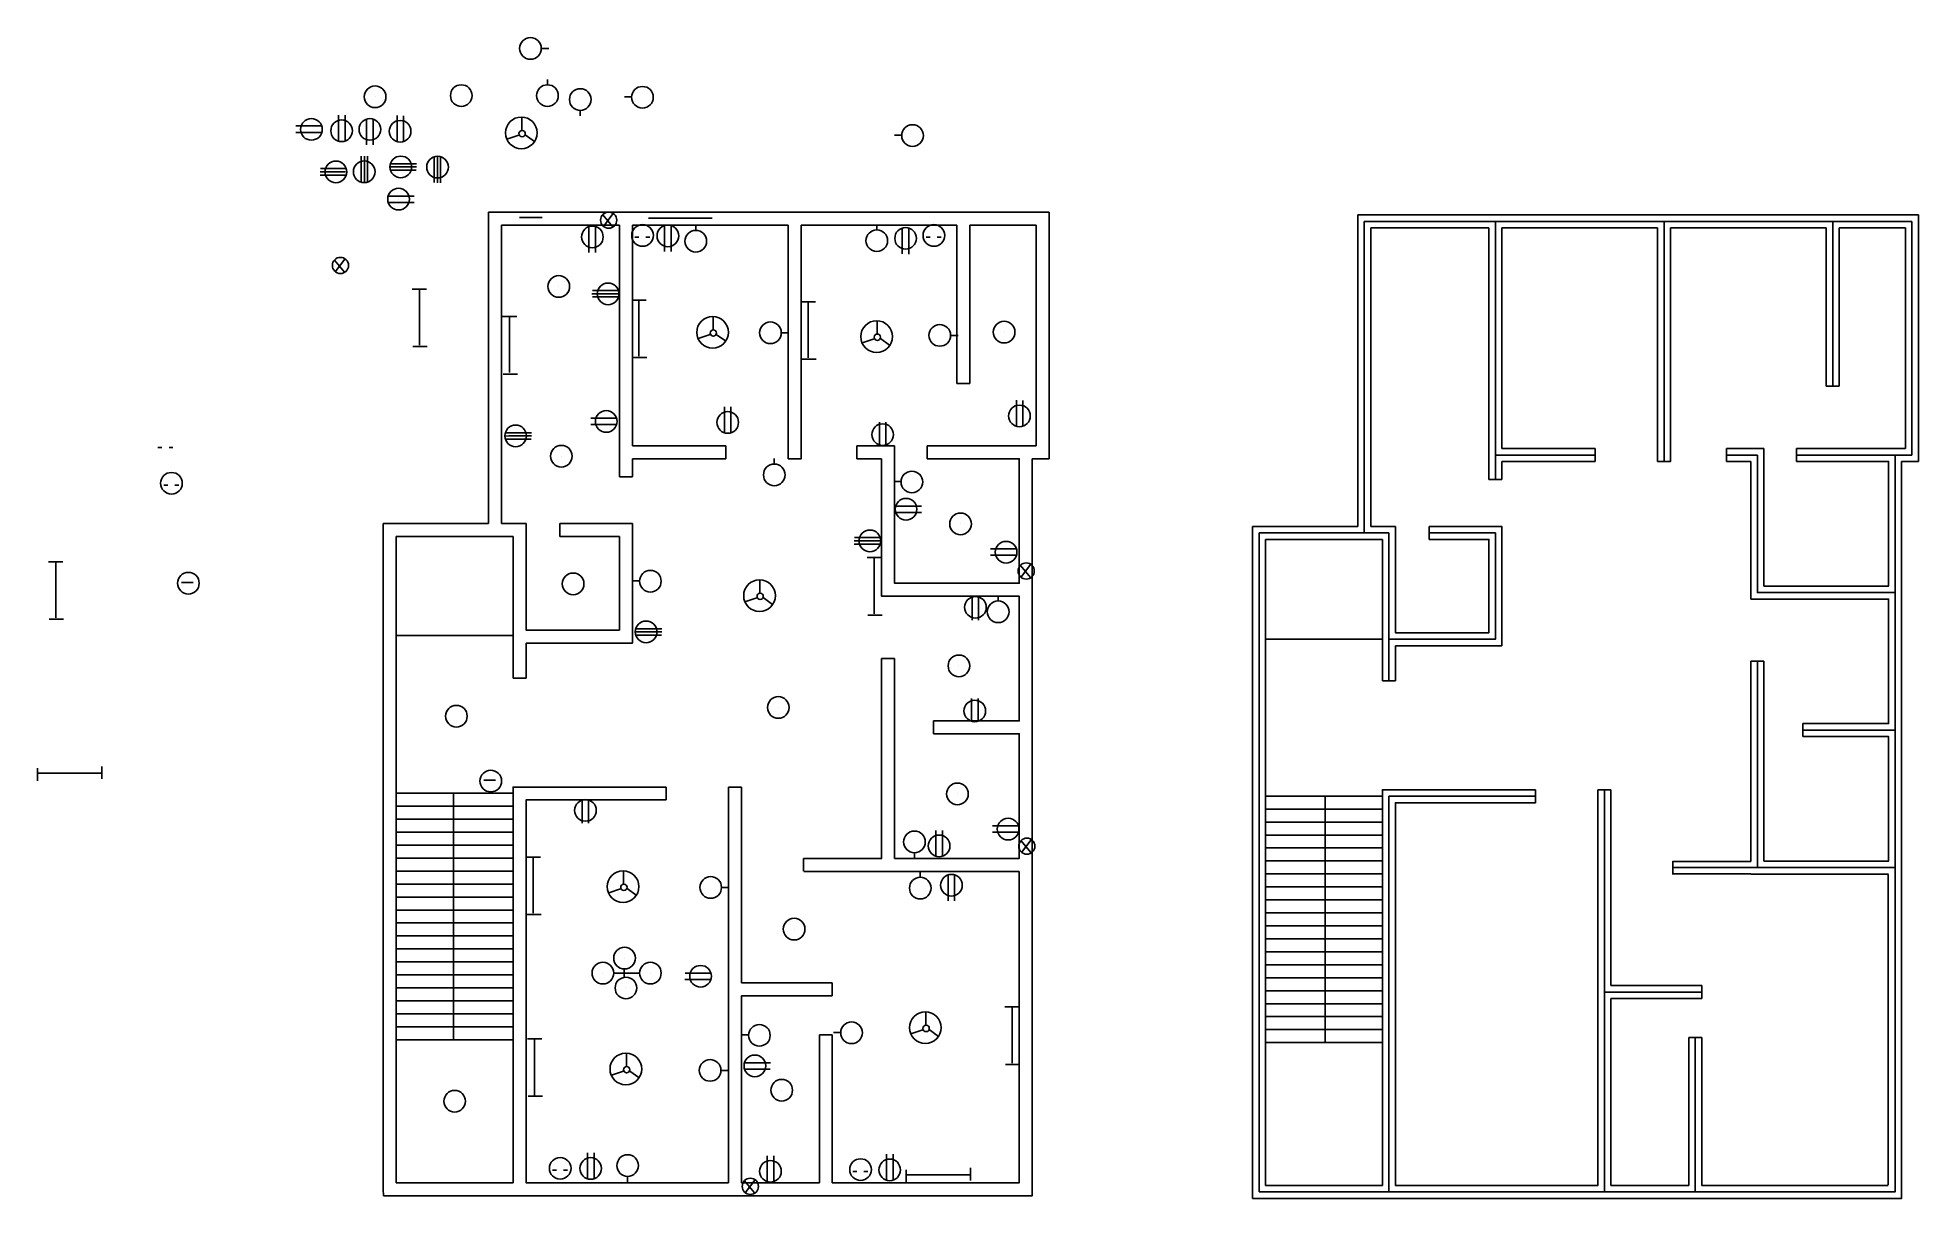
# Model space of a CAD drawing. Header units: inches. Extents: x -1415 to 34, y -732 to 162.
import ezdxf

# ---------------------------------------------------------------- set-up
doc = ezdxf.new("R2010")
doc.units = ezdxf.units.IN
doc.header["$MEASUREMENT"] = 0
doc.layers.get('0').update_dxf_attribs({"true_color": 0xe7f0ff})

msp = doc.modelspace()

# ---------------------------------------------------------------- linework, layer by layer
for p, q in [((-1026.6, 154.1), (-1020.8, 154.1)), ((-1154.7, 116.8), (-1154.7, 116.8)), ((-1154.7, 116.8), (-1154.7, 116.8)), ((-1021.9, 126), (-1021.9, 130.2)), ((-962.6, 116.8), (-956.8, 116.8)), ((-1182.9, 100.4), (-1182.9, 102.7)), ((-1177.9, 100.4), (-1177.9, 102.6)), ((-1137.8, 100), (-1137.8, 102.3)), ((-1132.8, 100), (-1132.8, 102.2)), ((-996.6, 106.3), (-996.6, 102.2)), ((-1213.6, 89.3), (-1215.9, 89.3)), ((-1213.6, 94.3), (-1215.8, 94.3)), ((-1196.2, 94.3), (-1213.6, 94.3)), ((-1196.2, 94.3), (-1213.6, 94.3)), ((-1196.2, 89.3), (-1213.6, 89.3)), ((-1182.9, 83), (-1182.9, 100.4)), ((-1177.9, 83), (-1177.9, 100.4)), ((-1177.9, 83), (-1177.9, 100.4)), ((-1161.3, 99.3), (-1161.3, 81.9)), ((-1161.3, 99.3), (-1161.3, 81.9)), ((-1156.3, 99.3), (-1156.3, 81.9)), ((-1137.8, 82.6), (-1137.8, 100)), ((-1132.8, 82.6), (-1132.8, 100)), ((-1132.8, 82.6), (-1132.8, 100)), ((-1053.1, 84.1), (-1043.9, 87.3)), ((-1041.6, 91), (-1041.6, 100.4)), ((-1039, 87.4), (-1032, 82.3)), ((-754.5, 87.2), (-748.7, 87.2)), ((-1161.3, 81.9), (-1161.3, 79.7)), ((-1156.3, 81.9), (-1156.3, 79.7)), ((-1179.6, 58.9), (-1197, 58.9)), ((-1194.7, 61.5), (-1196.9, 61.5)), ((-1177.3, 61.5), (-1194.7, 61.5)), ((-1177.3, 61.5), (-1194.7, 61.5)), ((-1184.9, 58.9), (-1184.9, 58.9)), ((-1177.4, 58.9), (-1179.6, 58.9)), ((-1165.5, 68.8), (-1165.5, 71)), ((-1165.5, 51.4), (-1165.5, 68.8)), ((-1163.1, 59), (-1163.1, 59)), ((-1163, 53.7), (-1163, 71.1)), ((-1160.5, 68.8), (-1160.5, 71)), ((-1160.5, 51.4), (-1160.5, 68.8)), ((-1160.5, 51.4), (-1160.5, 68.8)), ((-1143.3, 62.7), (-1139.9, 62.7)), ((-1142.6, 65.2), (-1125.1, 65.2)), ((-1142.6, 60.2), (-1125.1, 60.2)), ((-1142.6, 60.2), (-1125.1, 60.2)), ((-1140.2, 62.7), (-1122.8, 62.7)), ((-1134.9, 62.7), (-1134.9, 62.7)), ((-1125.1, 65.2), (-1122.9, 65.2)), ((-1125.1, 60.2), (-1123, 60.2)), ((-1109.2, 70.3), (-1109.2, 52.8)), ((-1109.2, 70.3), (-1109.2, 52.8)), ((-1106.7, 71), (-1106.7, 67.6)), ((-1106.7, 67.9), (-1106.7, 50.5)), ((-1106.6, 62.6), (-1106.6, 62.6)), ((-1104.2, 70.3), (-1104.2, 52.8)), ((-1194.7, 56.5), (-1197, 56.5)), ((-1177.3, 56.5), (-1194.7, 56.5)), ((-1163, 51.4), (-1163, 53.7)), ((-1109.2, 52.8), (-1109.2, 50.7)), ((-1104.2, 52.8), (-1104.2, 50.6)), ((-1144.3, 40.3), (-1126.9, 40.3)), ((-1144.3, 35.3), (-1126.9, 35.3)), ((-1144.3, 35.3), (-1126.9, 35.3)), ((-1136.6, 37.9), (-1136.6, 37.9)), ((-1126.9, 40.3), (-1124.6, 40.3)), ((-1126.9, 35.3), (-1124.7, 35.3)), ((-1043.4, 27.8), (-1067.4, 27.8)), ((-1067.4, 27.8), (-1067.4, -212.2)), ((-1043.4, 17.8), (-1057.4, 17.8)), ((-1057.4, 17.8), (-1057.4, -212.2)), ((-961.4, 27.8), (-1043.4, 27.8)), ((-1043.4, 23.7), (-1026, 23.7)), ((-966.4, 17.8), (-1043.4, 17.8)), ((-989.9, 16.4), (-989.9, -1)), ((-989.9, 16.4), (-989.9, -1)), ((-984.9, 16.4), (-984.9, -1)), ((-979.2, 25.9), (-971.5, 16.6)), ((-978.8, 16.7), (-971.4, 26.6)), ((-966.4, 17.8), (-966.4, -176.2)), ((-831.4, 27.8), (-961.4, 27.8)), ((-836.4, 17.8), (-956.4, 17.8)), ((-956.4, 17.8), (-956.4, -152.2)), ((-944, 23.3), (-895.1, 23.3)), ((-931.7, 17.2), (-931.7, -0.2)), ((-931.7, 17.2), (-931.7, -0.2)), ((-926.7, 17.2), (-926.7, -0.2)), ((-907.6, 13.8), (-907.6, 18)), ((-836.4, 17.8), (-836.4, -157.2)), ((-701.4, 27.8), (-831.4, 27.8)), ((-706.4, 17.8), (-826.4, 17.8)), ((-826.4, 17.8), (-826.4, -157.2)), ((-826.4, 17.8), (-777.4, 17.8)), ((-768.1, 14.2), (-768.1, 18.4)), ((-764.7, 27.8), (-715.7, 27.8)), ((-764.7, 17.8), (-715.7, 17.8)), ((-764.7, 17.8), (-715.7, 17.8)), ((-754.3, 27.8), (-734.1, 27.8)), ((-754.3, 17.8), (-706.4, 17.8)), ((-754.3, 17.8), (-706.4, 17.8)), ((-748.5, 15.3), (-748.5, -2.1)), ((-748.5, 15.3), (-748.5, -2.1)), ((-743.5, 15.3), (-743.5, -2.1)), ((-706.4, 17.8), (-706.4, -104.2)), ((-635.4, 27.8), (-701.4, 27.8)), ((-645.4, 17.8), (-696.4, 17.8)), ((-696.4, 17.8), (-696.4, -104.2)), ((-645.4, 17.8), (-645.4, -152.2)), ((-635.4, 27.8), (-635.4, -157.2)), ((-373.5, 25.7), (-397.5, 25.7)), ((-397.5, 25.7), (-397.5, -214.3)), ((-373.5, 20.7), (-392.5, 20.7)), ((-392.5, 20.7), (-392.5, -219.3)), ((-373.5, 15.7), (-387.5, 15.7)), ((-387.5, 15.7), (-387.5, -214.3)), ((-291.5, 25.7), (-373.5, 25.7)), ((-291.5, 20.7), (-373.5, 20.7)), ((-296.5, 15.7), (-373.5, 15.7)), ((-296.5, 15.7), (-296.5, -178.3)), ((-161.5, 25.7), (-291.5, 25.7)), ((-291.5, 20.7), (-291.5, -178.3)), ((-161.5, 20.7), (-291.5, 20.7)), ((-166.5, 15.7), (-286.5, 15.7)), ((-286.5, 15.7), (-286.5, -154.3)), ((-166.5, 15.7), (-166.5, -159.3)), ((-31.5, 25.7), (-161.5, 25.7)), ((-161.5, 20.7), (-161.5, -159.3)), ((-31.5, 20.7), (-161.5, 20.7)), ((-36.5, 15.7), (-156.5, 15.7)), ((-156.5, 15.7), (-156.5, -159.3)), ((-36.5, 15.7), (-36.5, -106.3)), ((34.5, 25.7), (-31.5, 25.7)), ((-31.5, 20.7), (-31.5, -106.3)), ((29.5, 20.7), (-31.5, 20.7)), ((24.5, 15.7), (-26.5, 15.7)), ((-26.5, 15.7), (-26.5, -106.3)), ((24.5, 15.7), (24.5, -154.3)), ((29.5, 20.7), (29.5, -159.3)), ((34.5, 25.7), (34.5, -159.3)), ((-954.5, 8.5), (-951.5, 8.5)), ((-946, 8.5), (-943, 8.5)), ((-730, 8.5), (-727, 8.5)), ((-721.5, 8.5), (-718.5, 8.5)), ((-1185.9, -9), (-1178.2, -18.3)), ((-1185.5, -18.2), (-1178, -8.3)), ((-989.9, -1), (-989.9, -3.1)), ((-984.9, -1), (-984.9, -3.2)), ((-931.7, -0.2), (-931.7, -2.4)), ((-926.7, -0.2), (-926.7, -2.5)), ((-748.5, -2.1), (-748.5, -4.3)), ((-743.5, -2.1), (-743.5, -4.4)), ((-1008.5, -25.4), (-1008.5, -25.4)), ((-1008.5, -25.4), (-1008.5, -25.4)), ((-1126.1, -31.4), (-1115, -31.4)), ((-1120.6, -31.4), (-1120.6, -74.7)), ((-1013.2, -29.4), (-1013.2, -29.4)), ((-1013.2, -29.4), (-1013.2, -29.4)), ((-975.2, -35.1), (-987.6, -35.1)), ((-987.6, -35.1), (-975.2, -35.1)), ((-984.9, -37.5), (-987.2, -37.5)), ((-984.9, -32.5), (-987.1, -32.5)), ((-967.5, -32.5), (-984.9, -32.5)), ((-967.5, -32.5), (-984.9, -32.5)), ((-967.5, -37.5), (-984.9, -37.5)), ((-966.4, -35.1), (-975.2, -35.1)), ((-956.9, -39.9), (-945.8, -39.9)), ((-951.4, -39.9), (-951.4, -83.2)), ((-826.5, -41.2), (-815.4, -41.2)), ((-820.9, -41.2), (-820.9, -84.5)), ((-1056.6, -52.6), (-1045.5, -52.6)), ((-1051.1, -52.6), (-1051.1, -95.8)), ((-894.3, -62.7), (-894.3, -53.3)), ((-767.9, -65.9), (-767.9, -56.5)), ((-905.8, -69.6), (-896.6, -66.5)), ((-891.8, -66.3), (-884.7, -71.4)), ((-841.8, -65.1), (-836, -65.1)), ((-779.4, -72.8), (-770.2, -69.7)), ((-765.3, -69.5), (-758.3, -74.6)), ((-711.3, -67.1), (-705.5, -67.1)), ((-670, -64.6), (-670, -64.6)), ((-670, -64.6), (-670, -64.6)), ((-1125.6, -75.7), (-1114.5, -75.7)), ((-956.4, -84.2), (-945.3, -84.2)), ((-826, -85.5), (-814.9, -85.5)), ((-1056.1, -96.9), (-1045, -96.9)), ((-885.5, -124.4), (-885.5, -122.1)), ((-885.5, -141.8), (-885.5, -124.4)), ((-880.5, -124.4), (-880.5, -122.2)), ((-880.5, -141.8), (-880.5, -124.4)), ((-880.5, -141.8), (-880.5, -124.4)), ((-660.6, -119.4), (-660.6, -117.1)), ((-660.6, -136.8), (-660.6, -119.4)), ((-655.6, -119.4), (-655.6, -117.2)), ((-655.6, -136.8), (-655.6, -119.4)), ((-655.6, -136.8), (-655.6, -119.4)), ((-1054.7, -144.7), (-1051.3, -144.6)), ((-1054, -142.2), (-1036.6, -142.2)), ((-1051.7, -144.6), (-1034.2, -144.6)), ((-1046.4, -144.6), (-1046.4, -144.6)), ((-1036.6, -142.2), (-1034.3, -142.2)), ((-986.4, -135.8), (-988.6, -135.8)), ((-986.4, -130.8), (-988.5, -130.8)), ((-969, -130.8), (-986.4, -130.8)), ((-969, -130.8), (-986.4, -130.8)), ((-969, -135.8), (-986.4, -135.8)), ((-766.1, -151.3), (-766.1, -133.9)), ((-761.1, -151.3), (-761.1, -133.9)), ((-761.1, -151.3), (-761.1, -133.9)), ((-1322, -153.5), (-1319, -153.5)), ((-1313.5, -153.5), (-1310.5, -153.5)), ((-1054, -147.2), (-1036.6, -147.2)), ((-1054, -147.2), (-1036.6, -147.2)), ((-1036.6, -147.2), (-1034.4, -147.2)), ((-884.4, -152.2), (-956.4, -152.2)), ((-764.4, -152.2), (-783.4, -152.2)), ((-783.4, -157.2), (-783.4, -162.2)), ((-764.4, -152.2), (-754.4, -152.2)), ((-754.4, -162.2), (-754.4, -152.2)), ((-729.4, -157.2), (-729.4, -152.2)), ((-729.4, -152.2), (-706.4, -152.2)), ((-706.4, -152.2), (-648.4, -152.2)), ((-645.4, -152.2), (-653.4, -152.2)), ((-635.4, -157.2), (-635.4, -162.2)), ((-286.5, -159.3), (-291.5, -159.3)), ((-214.5, -154.3), (-286.5, -154.3)), ((-214.5, -159.3), (-286.5, -159.3)), ((-161.5, -159.3), (-161.5, -164.3)), ((-94.5, -154.3), (-113.5, -154.3)), ((-89.5, -159.3), (-113.5, -159.3)), ((-113.5, -159.3), (-113.5, -164.3)), ((-94.5, -154.3), (-84.5, -154.3)), ((-89.5, -164.3), (-89.5, -159.3)), ((-84.5, -164.3), (-84.5, -154.3)), ((-59.5, -159.3), (-59.5, -154.3)), ((-59.5, -154.3), (-36.5, -154.3)), ((-59.5, -159.3), (21.5, -159.3)), ((-36.5, -154.3), (21.5, -154.3)), ((24.5, -154.3), (16.5, -154.3)), ((16.5, -265.3), (16.5, -159.3)), ((21.5, -159.3), (29.5, -159.3)), ((34.5, -159.3), (34.5, -164.3)), ((-1011.2, -160.2), (-1011.2, -160.2)), ((-1011.2, -160.2), (-1011.2, -160.2)), ((-884.4, -162.2), (-956.4, -162.2)), ((-956.4, -162.2), (-956.4, -176.2)), ((-847.1, -166.3), (-847.1, -162.1)), ((-826.4, -162.2), (-836.4, -162.2)), ((-764.4, -162.2), (-783.4, -162.2)), ((-729.4, -162.2), (-658.4, -162.2)), ((-635.4, -162.2), (-648.4, -162.2)), ((-214.5, -164.3), (-286.5, -164.3)), ((-286.5, -164.3), (-286.5, -178.3)), ((-156.5, -164.3), (-166.5, -164.3)), ((-94.5, -164.3), (-113.5, -164.3)), ((-59.5, -164.3), (11.5, -164.3)), ((34.5, -164.3), (21.5, -164.3)), ((-1317.5, -182.5), (-1314.5, -182.5)), ((-1309, -182.5), (-1306, -182.5)), ((-755, -179.8), (-749.2, -179.8)), ((-753.3, -198.7), (-735.9, -198.7)), ((-745.6, -201.1), (-745.6, -201.1)), ((-735.9, -198.7), (-733.6, -198.7)), ((-1148.4, -217.2), (-1148.4, -212.2)), ((-1148.4, -212.2), (-1143.4, -212.2)), ((-1148.4, -217.2), (-1148.4, -299.2)), ((-1067.4, -212.2), (-1143.4, -212.2)), ((-1057.4, -212.2), (-1043.4, -212.2)), ((-1038.4, -212.2), (-1043.4, -212.2)), ((-1038.4, -217.2), (-1038.4, -212.2)), ((-1038.4, -294.2), (-1038.4, -217.2)), ((-1012.4, -222.2), (-1012.4, -212.2)), ((-1002.4, -212.2), (-1012.4, -212.2)), ((-956.4, -212.2), (-956.4, -217.2)), ((-753.3, -203.7), (-735.9, -203.7)), ((-753.3, -203.7), (-735.9, -203.7)), ((-735.9, -203.7), (-733.7, -203.7)), ((-703.6, -212.4), (-703.6, -212.4)), ((-703.6, -212.4), (-703.6, -212.4)), ((-478.5, -219.3), (-478.5, -214.3)), ((-478.5, -214.3), (-473.5, -214.3)), ((-397.5, -214.3), (-473.5, -214.3)), ((-387.5, -214.3), (-373.5, -214.3)), ((-368.5, -214.3), (-373.5, -214.3)), ((-368.5, -219.3), (-368.5, -214.3)), ((-342.5, -224.3), (-342.5, -214.3)), ((-332.5, -214.3), (-342.5, -214.3)), ((-286.5, -214.3), (-286.5, -219.3)), ((-1067.4, -222.2), (-1138.4, -222.2)), ((-1138.4, -222.2), (-1138.4, -299.2)), ((-1067.4, -222.2), (-1048.4, -222.2)), ((-1048.4, -331.2), (-1048.4, -222.2)), ((-768.1, -225.4), (-785.6, -225.4)), ((-783.2, -227.9), (-785.5, -227.9)), ((-783.2, -222.9), (-785.4, -222.9)), ((-765.8, -222.9), (-783.2, -222.9)), ((-765.8, -222.9), (-783.2, -222.9)), ((-765.8, -227.9), (-783.2, -227.9)), ((-773.4, -225.5), (-773.4, -225.5)), ((-765.9, -225.4), (-768.1, -225.4)), ((-678.3, -231.6), (-680.5, -231.6)), ((-660.9, -231.6), (-678.3, -231.6)), ((-660.9, -231.6), (-678.3, -231.6)), ((-478.5, -219.3), (-478.5, -301.3)), ((-397.5, -219.3), (-473.5, -219.3)), ((-473.5, -219.3), (-473.5, -301.3)), ((-397.5, -224.3), (-468.5, -224.3)), ((-468.5, -224.3), (-468.5, -301.3)), ((-397.5, -219.3), (-378.5, -219.3)), ((-397.5, -224.3), (-378.5, -224.3)), ((-378.5, -219.3), (-373.5, -219.3)), ((-378.5, -333.3), (-378.5, -224.3)), ((-373.5, -333.3), (-373.5, -219.3)), ((-368.5, -296.3), (-368.5, -219.3)), ((-337.5, -219.3), (-342.5, -219.3)), ((-1406.3, -241.6), (-1395.3, -241.6)), ((-1400.8, -241.6), (-1400.8, -284.9)), ((-775.6, -238.4), (-764.5, -238.4)), ((-770.1, -238.4), (-770.1, -281.7)), ((-678.3, -236.6), (-680.6, -236.6)), ((-660.9, -236.6), (-678.3, -236.6)), ((-657.5, -244.5), (-649.8, -253.8)), ((-657.1, -253.6), (-649.6, -243.8)), ((-1304, -257.5), (-1295, -257.5)), ((-956.5, -256.3), (-950.7, -256.3)), ((-858.2, -265.6), (-858.2, -256.3)), ((-869.7, -272.5), (-860.5, -269.4)), ((-855.6, -269.2), (-848.5, -274.4)), ((-694.7, -269.1), (-694.7, -286.5)), ((-694.7, -269.1), (-694.7, -286.5)), ((-689.7, -269.1), (-689.7, -286.5)), ((-674.6, -271.8), (-674.6, -267.6)), ((16.5, -371.3), (16.5, -265.3)), ((-1405.8, -285.9), (-1394.8, -285.9)), ((-775.1, -282.7), (-764, -282.7)), ((-1148.4, -299.2), (-1148.4, -415.2)), ((-1138.4, -299.2), (-1138.4, -415.2)), ((-1048.1, -298.3), (-1138.2, -298.3)), ((-1038.4, -331.2), (-1038.4, -304.2)), ((-954.2, -295.7), (-950.8, -295.6)), ((-953.5, -293.2), (-936.1, -293.2)), ((-953.5, -298.2), (-936.1, -298.2)), ((-953.5, -298.2), (-936.1, -298.2)), ((-951.1, -295.6), (-933.7, -295.6)), ((-945.9, -295.6), (-945.9, -295.6)), ((-936.1, -293.2), (-933.8, -293.2)), ((-936.1, -298.2), (-933.9, -298.2)), ((-478.5, -301.3), (-478.5, -417.3)), ((-473.5, -301.3), (-473.5, -417.3)), ((-378.6, -301.2), (-468.6, -301.2)), ((-468.5, -301.3), (-468.5, -417.3)), ((-764.4, -316.2), (-764.4, -364.2)), ((-368.5, -333.3), (-368.5, -306.3)), ((-94.5, -318.3), (-94.5, -366.3)), ((-1048.4, -331.2), (-1038.4, -331.2)), ((-704.8, -321.8), (-704.8, -321.8)), ((-704.8, -321.8), (-704.8, -321.8)), ((-378.5, -333.3), (-368.5, -333.3)), ((-695.1, -364.3), (-695.1, -346.9)), ((-690.1, -364.3), (-690.1, -346.9)), ((-690.1, -364.3), (-690.1, -346.9)), ((-844, -353.9), (-844, -353.9)), ((-844, -353.9), (-844, -353.9)), ((-843.6, -359.1), (-843.6, -359.1)), ((-754.4, -364.2), (-754.4, -374.2)), ((-84.5, -366.3), (-84.5, -376.3)), ((16.5, -477.3), (16.5, -371.3)), ((-1414.8, -410.4), (-1414.8, -400.7)), ((-1414.8, -404.6), (-1365.8, -404.6)), ((-1365.3, -409), (-1365.3, -399.3)), ((-1148.4, -415.2), (-1148.4, -725.2)), ((-1138.4, -415.2), (-1138.4, -720.2)), ((-1048.6, -420), (-1138.3, -420)), ((-1094.3, -420.2), (-1094.3, -609.7)), ((-1071, -410), (-1062, -410)), ((-882.4, -425.2), (-882.4, -415.2)), ((-872.4, -415.2), (-882.4, -415.2)), ((-478.5, -417.3), (-478.5, -727.3)), ((-473.5, -417.3), (-473.5, -727.3)), ((-468.5, -417.3), (-468.5, -722.3)), ((-212.5, -427.3), (-212.5, -417.3)), ((-202.5, -417.3), (-212.5, -417.3)), ((-207.5, -422.3), (-207.5, -417.3)), ((-1048.6, -430), (-1138.3, -430)), ((-995.2, -425.6), (-995.2, -443)), ((-995.2, -425.6), (-995.2, -443)), ((-990.2, -425.6), (-990.2, -443)), ((-706, -420.5), (-706, -420.5)), ((-706, -420.5), (-706, -420.5)), ((-378.6, -422.2), (-468.4, -422.2)), ((-378.6, -432.2), (-468.4, -432.2)), ((-422.6, -422.5), (-422.6, -611.9)), ((-1048.6, -440), (-1138.3, -440)), ((-722.6, -450.9), (-722.6, -448.6)), ((-717.6, -450.9), (-717.6, -448.7)), ((-676.7, -445.1), (-678.9, -445.1)), ((-659.3, -445.1), (-676.7, -445.1)), ((-659.3, -445.1), (-676.7, -445.1)), ((-378.6, -442.2), (-468.4, -442.2)), ((-1048.6, -450), (-1138.3, -450)), ((-1048.6, -460), (-1138.3, -460)), ((-722.6, -468.3), (-722.6, -450.9)), ((-717.6, -468.3), (-717.6, -450.9)), ((-717.6, -468.3), (-717.6, -450.9)), ((-676.7, -450.1), (-679, -450.1)), ((-659.3, -450.1), (-676.7, -450.1)), ((-657.1, -456.5), (-649.3, -465.9)), ((-656.6, -465.7), (-649.2, -455.8)), ((-378.6, -452.2), (-468.4, -452.2)), ((-378.6, -462.2), (-468.4, -462.2)), ((-1048.6, -470), (-1138.3, -470)), ((-1038.4, -469.2), (-1027.3, -469.2)), ((-1032.9, -469.2), (-1032.9, -512.5)), ((-872.3, -470.2), (-872.3, -480.1)), ((-824.6, -470.2), (-824.6, -480.1)), ((-824.5, -470.4), (-764.3, -470.4)), ((-764.4, -470.2), (-764.4, -470.4)), ((-739.1, -465.8), (-739.1, -470)), ((-378.6, -472.2), (-468.4, -472.2)), ((-202.6, -482.3), (-202.6, -472.2)), ((-202.5, -477.3), (-202.6, -477.3)), ((-154.7, -482.3), (-154.7, -472.4)), ((-154.7, -472.5), (-94.5, -472.5)), ((-94.5, -472.3), (-94.5, -472.5)), ((16.5, -573.3), (16.5, -477.3)), ((-1048.6, -480), (-1138.3, -480)), ((-1048.6, -490), (-1138.3, -490)), ((-963.2, -489.9), (-963.2, -480.5)), ((-887.8, -492.6), (-882, -492.6)), ((-763.6, -480.2), (-824.4, -480.2)), ((-734.6, -484.8), (-734.6, -480.6)), ((-713.2, -483.3), (-713.2, -500.7)), ((-713.2, -483.3), (-713.2, -500.7)), ((-708.2, -483.3), (-708.2, -500.7)), ((-378.6, -482.2), (-468.4, -482.2)), ((-378.6, -492.2), (-468.4, -492.2)), ((-154.8, -482.5), (-154.8, -482.1)), ((-154.7, -482.1), (-94.5, -482.1)), ((11.2, -482.5), (11.2, -721.7)), ((-1048.6, -500), (-1138.3, -500)), ((-974.7, -496.8), (-965.5, -493.7)), ((-960.6, -493.5), (-953.6, -498.6)), ((-713.2, -500.7), (-713.2, -502.9)), ((-708.2, -500.7), (-708.2, -503)), ((-378.6, -502.2), (-468.4, -502.2)), ((-1048.6, -510), (-1138.3, -510)), ((-1048.6, -520), (-1138.3, -520)), ((-1037.9, -513.5), (-1026.8, -513.5)), ((-378.6, -512.2), (-468.4, -512.2)), ((-1048.6, -530), (-1138.3, -530)), ((-831.8, -524.7), (-831.8, -524.7)), ((-831.8, -524.7), (-831.8, -524.7)), ((-378.6, -522.2), (-468.4, -522.2)), ((-378.6, -532.2), (-468.4, -532.2)), ((-1048.6, -540), (-1138.3, -540)), ((-1048.6, -550), (-1138.3, -550)), ((-962.5, -547.1), (-962.5, -547.1)), ((-962.5, -547.1), (-962.5, -547.1)), ((-378.6, -542.2), (-468.4, -542.2)), ((-1048.6, -560), (-1138.3, -560)), ((-979.2, -558.6), (-979.2, -558.6)), ((-979.2, -558.6), (-979.2, -558.6)), ((-970.9, -558.6), (-951.1, -558.6)), ((-962.7, -555.6), (-962.7, -562.2)), ((-942.6, -558.6), (-942.6, -558.6)), ((-942.6, -558.6), (-942.6, -558.6)), ((-913.7, -563.6), (-916, -563.6)), ((-913.7, -558.6), (-915.9, -558.6)), ((-896.3, -558.6), (-913.7, -558.6)), ((-896.3, -558.6), (-913.7, -558.6)), ((-896.3, -563.6), (-913.7, -563.6)), ((-378.6, -552.2), (-468.4, -552.2)), ((-378.6, -562.2), (-468.4, -562.2)), ((-1048.6, -570), (-1138.3, -570)), ((-961.4, -570.1), (-961.4, -570.1)), ((-961.4, -570.1), (-961.4, -570.1)), ((-812.4, -576.2), (-802.4, -576.2)), ((-802.4, -566.2), (-802.4, -576.2)), ((-378.6, -572.2), (-468.4, -572.2)), ((-202.5, -573.3), (-207.5, -573.3)), ((-142.5, -578.3), (-132.5, -578.3)), ((-137.5, -573.3), (-132.5, -573.3)), ((-132.5, -568.3), (-132.5, -578.3)), ((16.5, -727.3), (16.5, -573.3)), ((-1048.6, -580), (-1138.3, -580)), ((-1048.6, -590), (-1138.3, -590)), ((-730.3, -598.7), (-730.3, -589.3)), ((-669.4, -584.7), (-658.3, -584.7)), ((-663.8, -584.7), (-663.8, -628)), ((-378.6, -582.2), (-468.4, -582.2)), ((-378.6, -592.2), (-468.4, -592.2)), ((-1048.6, -600), (-1138.3, -600)), ((-872.5, -606.3), (-866.7, -606.3)), ((-801.5, -604.3), (-795.7, -604.3)), ((-741.8, -605.5), (-732.6, -602.4)), ((-727.7, -602.2), (-720.7, -607.4)), ((-378.6, -602.2), (-468.4, -602.2)), ((-1048.6, -610), (-1138.3, -610)), ((-1037.3, -609.3), (-1026.2, -609.3)), ((-1031.8, -609.3), (-1031.8, -652.6)), ((-961.1, -630.5), (-961.1, -621.2)), ((-468.5, -612.2), (-378.8, -612.2)), ((-972.6, -637.4), (-963.4, -634.3)), ((-958.5, -634.1), (-951.5, -639.2)), ((-888.3, -633.6), (-882.5, -633.6)), ((-869.8, -627.7), (-852.4, -627.7)), ((-869.8, -632.7), (-852.4, -632.7)), ((-869.8, -632.7), (-852.4, -632.7)), ((-862.1, -630.1), (-862.1, -630.1)), ((-852.4, -627.7), (-850.1, -627.7)), ((-852.4, -632.7), (-850.2, -632.7)), ((-668.9, -629), (-657.8, -629)), ((-841.4, -648.9), (-841.4, -648.9)), ((-841.4, -648.9), (-841.4, -648.9)), ((-1036.8, -653.6), (-1025.7, -653.6)), ((-991, -699.4), (-991, -697.1)), ((-991, -716.8), (-991, -699.4)), ((-986, -699.4), (-986, -697.2)), ((-986, -716.8), (-986, -699.4)), ((-986, -716.8), (-986, -699.4)), ((-852.5, -701.7), (-852.5, -699.4)), ((-852.5, -719.1), (-852.5, -701.7)), ((-847.5, -701.7), (-847.5, -699.5)), ((-847.5, -719.1), (-847.5, -701.7)), ((-847.5, -719.1), (-847.5, -701.7)), ((-760.6, -700.5), (-760.6, -698.3)), ((-760.6, -717.9), (-760.6, -700.5)), ((-755.6, -700.5), (-755.6, -698.3)), ((-755.6, -717.9), (-755.6, -700.5)), ((-755.6, -717.9), (-755.6, -700.5)), ((-696, -718.5), (-696, -708.8)), ((-1138.4, -720.2), (-1048.4, -720.2)), ((-1018, -710.5), (-1015, -710.5)), ((-1009.5, -710.5), (-1006.5, -710.5)), ((-960.1, -715.3), (-960.1, -719.5)), ((-870.1, -718.8), (-862.3, -728.1)), ((-869.6, -728), (-862.2, -718.1)), ((-786.5, -711.5), (-783.5, -711.5)), ((-778, -711.5), (-775, -711.5)), ((-745.5, -720), (-745.5, -710.3)), ((-745.5, -714.2), (-696.6, -714.2)), ((-468.5, -722.3), (-378.5, -722.3)), ((-132.6, -722.1), (-132.5, -722.1)), ((-132.5, -722.3), (11.1, -722.3)), ((-1148.3, -730.2), (-1148.4, -725.2)), ((-1143.4, -730.2), (-1148.3, -730.2)), ((-1143.4, -730.2), (-1043.4, -730.2)), ((-478.5, -732.3), (-478.5, -727.3)), ((-473.5, -732.3), (-478.5, -732.3)), ((-473.5, -727.3), (-373.5, -727.3)), ((-473.5, -732.3), (-373.5, -732.3)), ((-373.5, -727.3), (-207.5, -727.3)), ((-207.5, -727.3), (-137.5, -727.3)), ((-137.5, -727.3), (16.5, -727.3))]:
    msp.add_line(p, q)
for points in [[(-836.4, -104.2), (-836.4, -162.2), (-826.4, -162.2)], [(-826.4, -104.2), (-826.4, -162.2), (-836.4, -162.2)], [(-836.4, -114.2), (-836.4, -152.2)], [(-826.4, -114.2), (-826.4, -152.2)], [(-696.4, -104.2), (-706.4, -104.2)], [(-156.5, -106.3), (-156.5, -164.3), (-166.5, -164.3)], [(-166.5, -106.3), (-166.5, -164.3), (-156.5, -164.3)], [(-161.5, -111.3), (-161.5, -159.3)], [(-161.5, -111.3), (-161.5, -159.3)], [(-26.5, -106.3), (-36.5, -106.3)], [(-166.5, -116.3), (-166.5, -154.3)], [(-156.5, -116.3), (-156.5, -154.3)], [(-884.4, -162.2), (-884.4, -152.2)], [(-783.4, -157.2), (-783.4, -152.2)], [(-729.4, -157.2), (-729.4, -162.2)], [(-696.4, -152.2), (-658.4, -152.2)], [(-214.5, -164.3), (-214.5, -154.3)], [(-113.5, -159.3), (-113.5, -154.3)], [(-59.5, -159.3), (16.5, -159.3), (16.5, -260.3)], [(-59.5, -159.3), (-59.5, -164.3)], [(-26.5, -154.3), (11.5, -154.3)], [(-658.4, -268.2), (-764.4, -268.2), (-764.4, -162.2)], [(-729.4, -162.2), (-658.4, -162.2), (-658.4, -258.2), (-754.4, -258.2), (-754.4, -162.2)], [(-754.4, -182.2), (-754.4, -162.2)], [(-648.4, -162.2), (-648.4, -268.2)], [(11.5, -270.3), (-94.5, -270.3), (-94.5, -164.3)], [(16.5, -265.3), (-89.5, -265.3), (-89.5, -164.3)], [(-59.5, -164.3), (11.5, -164.3), (11.5, -260.3), (-84.5, -260.3), (-84.5, -164.3)], [(-84.5, -184.3), (-84.5, -164.3)], [(21.5, -164.3), (21.5, -270.3)], [(-966.4, -176.2), (-956.4, -176.2)], [(-296.5, -178.3), (-286.5, -178.3)], [(-1002.4, -212.2), (-956.4, -212.2), (-956.4, -304.2), (-1038.4, -304.2)], [(-966.4, -212.2), (-992.4, -212.2)], [(-332.5, -214.3), (-286.5, -214.3), (-286.5, -306.3), (-368.5, -306.3)], [(-296.5, -214.3), (-322.5, -214.3)], [(-1048.4, -304.2), (-1048.4, -222.2)], [(-1012.4, -222.2), (-966.4, -222.2), (-966.4, -294.2), (-1038.4, -294.2), (-1038.4, -222.2)], [(-1038.4, -248.2), (-1038.4, -222.2)], [(-378.5, -306.3), (-378.5, -224.3)], [(-337.5, -219.3), (-291.5, -219.3), (-291.5, -301.3), (-373.5, -301.3), (-373.5, -219.3)], [(-342.5, -224.3), (-296.5, -224.3), (-296.5, -296.3), (-368.5, -296.3), (-368.5, -224.3)], [(-368.5, -250.3), (-368.5, -224.3)], [(-764.4, -268.2), (-764.4, -258.2)], [(-764.4, -268.2), (-764.4, -258.2)], [(-648.4, -258.2), (-648.4, -374.2)], [(-94.5, -270.3), (-94.5, -260.3)], [(-94.5, -270.3), (-94.5, -260.3)], [(21.5, -260.3), (21.5, -376.3)], [(-754.4, -268.2), (-658.4, -268.2), (-658.4, -364.2), (-724.4, -364.2)], [(-754.4, -268.2), (-716.4, -268.2)], [(-89.5, -265.3), (16.5, -265.3), (16.5, -371.3), (-54.5, -371.3)], [(-89.5, -265.3), (-41.5, -265.3)], [(-84.5, -270.3), (-46.5, -270.3)], [(-84.5, -270.3), (11.5, -270.3), (11.5, -366.3), (-54.5, -366.3)], [(-754.4, -316.2), (-764.4, -316.2)], [(-754.4, -364.2), (-754.4, -316.2)], [(-84.5, -318.3), (-94.5, -318.3)], [(-89.5, -371.3), (-89.5, -318.3)], [(-84.5, -366.3), (-84.5, -318.3)], [(-764.4, -470.2), (-764.4, -364.2)], [(-724.4, -374.2), (-658.4, -374.2), (-658.4, -470.2), (-754.4, -470.2), (-754.4, -374.2)], [(-754.4, -394.2), (-754.4, -374.2)], [(-724.4, -364.2), (-658.4, -364.2)], [(-724.4, -364.2), (-724.4, -364.2), (-724.4, -374.2)], [(-658.4, -374.2), (-724.4, -374.2)], [(-648.4, -364.2), (-648.4, -480.2)], [(-94.5, -472.3), (-94.5, -366.3)], [(-54.5, -371.3), (16.5, -371.3), (16.5, -477.3), (-89.5, -477.3), (-89.5, -371.3)], [(-89.5, -401.3), (-89.5, -371.3)], [(-84.5, -396.3), (-84.5, -376.3)], [(-54.5, -376.3), (11.5, -376.3), (11.5, -472.3), (-84.5, -472.3), (-84.5, -376.3)], [(-54.5, -366.3), (11.5, -366.3)], [(-54.5, -366.3), (-54.5, -366.3), (-54.5, -376.3)], [(11.5, -376.3), (-54.5, -376.3)], [(21.5, -366.3), (21.5, -482.3)], [(-930.4, -415.2), (-1048.4, -415.2), (-1048.4, -720.2)], [(-930.4, -415.2), (-930.4, -425.2)], [(-872.4, -470.2), (-872.4, -415.2)], [(-872.4, -470.2), (-872.4, -415.2)], [(-260.5, -417.3), (-378.5, -417.3), (-378.5, -722.3)], [(-260.5, -417.3), (-260.5, -427.3)], [(-202.5, -472.3), (-202.5, -417.3)], [(-202.5, -472.3), (-202.5, -417.3)], [(-930.4, -425.2), (-1038.4, -425.2), (-1038.4, -720.2), (-882.4, -720.2), (-882.4, -425.2)], [(-882.4, -463.2), (-882.4, -425.2)], [(-260.5, -422.3), (-373.5, -422.3), (-373.5, -727.3), (-207.5, -727.3), (-207.5, -422.3)], [(-260.5, -427.3), (-368.5, -427.3), (-368.5, -722.3), (-212.5, -722.3), (-212.5, -427.3)], [(-212.5, -465.3), (-212.5, -427.3)], [(-207.5, -470.3), (-207.5, -422.3)], [(-207.5, -470.3), (-207.5, -422.3)], [(-882.4, -470.2), (-882.4, -720.2)], [(-882.4, -730.2), (-648.4, -730.2), (-648.4, -470.2)], [(-882.4, -528.2), (-882.4, -528.2), (-882.4, -470.2)], [(-658.4, -470.2), (-754.4, -470.2)], [(-212.5, -472.3), (-212.5, -722.3)], [(-212.5, -530.3), (-212.5, -530.3), (-212.5, -472.3)], [(-212.5, -732.3), (21.5, -732.3), (21.5, -472.3)], [(-207.5, -477.3), (-207.5, -727.3), (16.5, -727.3), (16.5, -477.3), (-154.7, -477.3)], [(-207.5, -525.3), (-207.5, -477.3)], [(11.5, -472.3), (-84.5, -472.3)], [(-872.4, -566.2), (-872.4, -480.2)], [(-872.4, -518.2), (-872.4, -480.2)], [(-872.4, -480.2), (-872.4, -480.2), (-872.4, -566.2)], [(-802.4, -720.2), (-658.4, -720.2), (-658.4, -480.2)], [(-658.4, -480.2), (-764.4, -480.2)], [(-202.5, -520.3), (-202.5, -482.3)], [(-202.5, -568.3), (-202.5, -482.3)], [(11.5, -482.3), (-94.5, -482.3)], [(-882.4, -566.2), (-882.4, -566.2), (-882.4, -720.2)], [(-882.4, -566.2), (-882.4, -566.2), (-882.4, -720.2)], [(-802.4, -566.2), (-872.4, -566.2)], [(-802.4, -566.2), (-872.4, -566.2)], [(-872.4, -720.2), (-872.4, -576.2)], [(-812.4, -576.2), (-872.4, -576.2), (-872.4, -720.2), (-812.4, -720.2), (-812.4, -606.2)], [(-872.4, -576.2), (-872.4, -720.2), (-812.4, -720.2)], [(-802.4, -566.2), (-842.4, -566.2)], [(-802.4, -566.2), (-842.4, -566.2)], [(-802.4, -566.2), (-842.4, -566.2)], [(-812.4, -576.2), (-832.4, -576.2)], [(-212.5, -568.3), (-212.5, -568.3), (-212.5, -722.3)], [(-212.5, -568.3), (-212.5, -568.3), (-212.5, -722.3)], [(-207.5, -573.3), (-207.5, -727.3), (-137.5, -727.3), (-137.5, -608.3)], [(-132.5, -568.3), (-202.5, -568.3)], [(-132.5, -568.3), (-202.5, -568.3)], [(-137.5, -573.3), (-202.5, -573.3)], [(-142.5, -578.3), (-202.5, -578.3), (-202.5, -722.3), (-142.5, -722.3), (-142.5, -608.3)], [(-202.5, -722.3), (-202.5, -578.3)], [(-202.5, -578.3), (-202.5, -722.3), (-142.5, -722.3)], [(-132.5, -568.3), (-172.5, -568.3)], [(-132.5, -568.3), (-172.5, -568.3)], [(-132.5, -568.3), (-172.5, -568.3)], [(-137.5, -573.3), (-167.5, -573.3)], [(-142.5, -578.3), (-162.5, -578.3)], [(-812.4, -606.2), (-802.4, -606.2)], [(-812.4, -606.2), (-802.4, -606.2)], [(-812.4, -606.2), (-802.4, -606.2)], [(-802.4, -720.2), (-802.4, -606.2)], [(-802.4, -720.2), (-802.4, -606.2)], [(-142.5, -608.3), (-132.5, -608.3)], [(-142.5, -608.3), (-132.5, -608.3)], [(-142.5, -608.3), (-132.5, -608.3)], [(-132.5, -722.3), (-132.5, -608.3)], [(-132.5, -722.3), (-132.5, -608.3)], [(-1048.4, -730.2), (-872.4, -730.2)], [(-882.4, -730.2), (-802.4, -730.2)], [(-882.4, -730.2), (-802.4, -730.2)], [(-378.5, -732.3), (-202.5, -732.3)], [(-212.5, -732.3), (-132.5, -732.3)], [(-212.5, -732.3), (-132.5, -732.3)]]:
    msp.add_lwpolyline(points)
for points in [[(-648.4, -162.2), (-648.4, -162.2)], [(21.5, -164.3), (21.5, -164.3)]]:
    msp.add_lwpolyline(points, close=True)
for centre, radius in [((-1035, 154.1), 8.35), ((-1154.7, 116.8), 8.35), ((-1088.3, 117.7), 8.35), ((-1021.9, 117.7), 8.35), ((-996.6, 114.7), 8.35), ((-948.7, 116.4), 8.35), ((-1203.8, 91.7), 8.35), ((-1180.5, 90.6), 8.35), ((-1158.7, 91.7), 8.35), ((-1135.4, 90.2), 8.35), ((-1042, 89), 12.2), ((-1041.4, 88.4), 2.43), ((-740.6, 86.9), 8.35), ((-1184.9, 58.9), 8.35), ((-1163.1, 59), 8.35), ((-1134.9, 62.7), 8.35), ((-1106.6, 62.6), 8.35), ((-1136.6, 37.9), 8.35), ((-987.3, 8.8), 8.35), ((-974.7, 21.7), 6.25), ((-948.6, 9.9), 8.35), ((-929.1, 9.6), 8.35), ((-745.9, 7.7), 8.35), ((-724.1, 9.9), 8.35), ((-907.6, 5.5), 8.35), ((-768.1, 5.9), 8.35), ((-1181.4, -13.2), 6.25), ((-1013.2, -29.4), 8.35), ((-975.2, -35.1), 8.35), ((-894.7, -64.8), 12.2), ((-850.1, -65.1), 8.35), ((-768.3, -68), 12.2), ((-670, -64.6), 8.35), ((-894.1, -65.3), 2.43), ((-767.7, -68.5), 2.43), ((-719.6, -67.1), 8.35), ((-976.6, -133.4), 8.35), ((-883, -134.2), 8.35), ((-658.2, -129.2), 8.35), ((-1046.4, -144.6), 8.35), ((-763.6, -143.6), 8.35), ((-1011.2, -160.2), 8.35), ((-1311.6, -181.1), 8.35), ((-847.1, -174.6), 8.35), ((-741.1, -180.1), 8.35), ((-745.6, -201.1), 8.35), ((-773.4, -225.5), 8.35), ((-703.6, -212.4), 8.35), ((-668.5, -234.2), 8.35), ((-653, -248.7), 6.25), ((-1298.6, -258.1), 8.35), ((-1002.1, -258.6), 8.35), ((-942.6, -256.6), 8.35), ((-858.5, -267.7), 12.2), ((-858, -268.3), 2.43), ((-692.1, -276.7), 8.35), ((-674.6, -280.1), 8.35), ((-945.9, -295.6), 8.35), ((-704.8, -321.8), 8.35), ((-844, -353.9), 8.35), ((-1092.1, -360.6), 8.35), ((-692.6, -356.6), 8.35), ((-1065.6, -410.6), 8.35), ((-706, -420.5), 8.35), ((-992.6, -433.2), 8.35), ((-739.1, -457.5), 8.35), ((-666.9, -447.6), 8.35), ((-720.1, -460.6), 8.35), ((-652.5, -460.8), 6.25), ((-963.6, -492), 12.2), ((-963, -492.5), 2.43), ((-896.1, -492.6), 8.35), ((-734.6, -493.1), 8.35), ((-710.6, -490.9), 8.35), ((-831.8, -524.7), 8.35), ((-979.2, -558.6), 8.35), ((-962.5, -547.1), 8.35), ((-942.6, -558.6), 8.35), ((-961.4, -570.1), 8.35), ((-903.9, -561.1), 8.35), ((-730.7, -600.7), 12.2), ((-858.6, -606.6), 8.35), ((-787.6, -604.6), 8.35), ((-730.1, -601.3), 2.43), ((-961.5, -632.6), 12.2), ((-862.1, -630.1), 8.35), ((-960.9, -633.1), 2.43), ((-896.6, -633.6), 8.35), ((-1093.4, -657.4), 8.35), ((-841.4, -648.9), 8.35), ((-1012.1, -709.1), 8.35), ((-988.6, -709.2), 8.35), ((-960.1, -707), 8.35), ((-850.1, -711.4), 8.35), ((-780.6, -710.1), 8.35), ((-758.2, -710.3), 8.35), ((-865.6, -723), 6.25)]:
    msp.add_circle(centre, radius)

doc.saveas('drawing.dxf')
